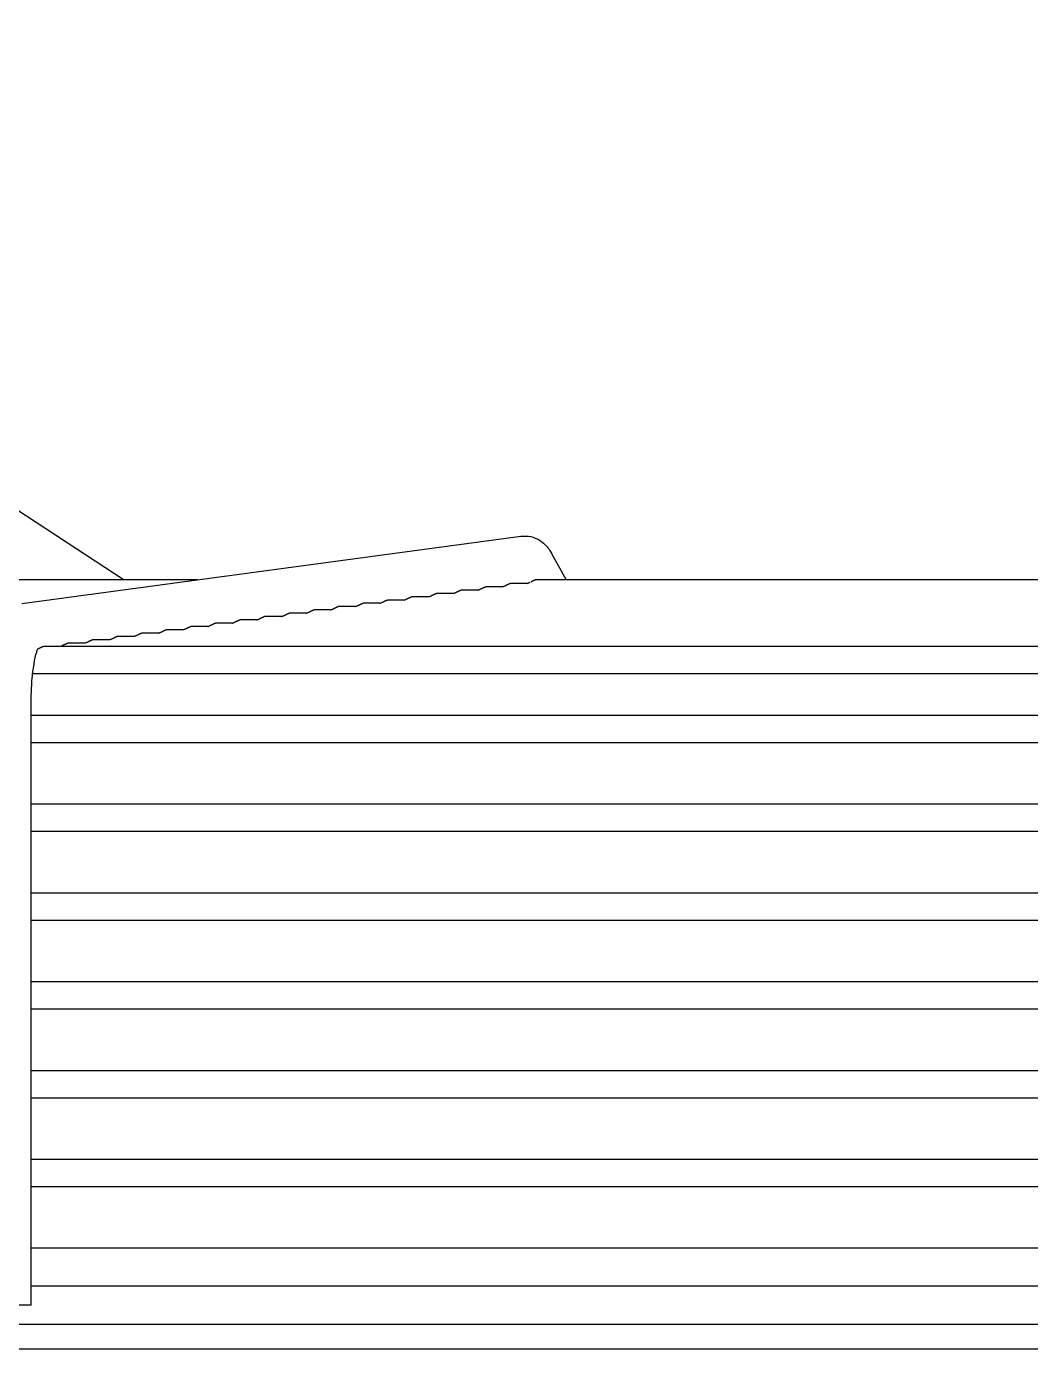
# Model space of a CAD drawing. Header units: millimetres. Extents: x 16200 to 32328, y 19251 to 29476.
# Drawn here: x 16592.23 to 16596.33, y 19603.98 to 19609.41 of the extents above; entities that cross this region are included whole.
import ezdxf

# ---------------------------------------------------------------- set-up
doc = ezdxf.new("R2010")
doc.units = ezdxf.units.MM
doc.header["$LTSCALE"] = 5
doc.layers.add('UNIT', color=6, linetype='Continuous')
doc.styles.add('SUBMITTAL', font='romans.shx', dxfattribs={"width": 0.75})
doc.dimstyles.new('SUBMITTAL', dxfattribs={"dimtxt": 0.09375, "dimasz": 0.09375, "dimexe": 0.03125, "dimexo": 0.0625, "dimgap": 0.0625, "dimtad": 0, "dimdec": 4, "dimzin": 4, "dimdsep": 46, "dimlunit": 4, "dimtxsty": 'SUBMITTAL', "dimcen": 0.09375, "dimclre": 6, "dimadec": 0, "dimazin": 0, "dimtfac": 1, "dimtdec": 0, "dimtofl": 0, "dimtmove": 0, "dimatfit": 3, "dimfxl": 0, "dimfrac": 2, "dimtolj": 1, "dimtzin": 4, "dimarcsym": 0})

msp = doc.modelspace()

# ---------------------------------------------------------------- linework, layer by layer
at = {"layer": 'UNIT'}
for p, q in [((16591.6944, 19607.7721), (16592.6313, 19607.1581)), ((16592.2146, 19607.0615), (16594.25, 19607.3361)), ((16594.3749, 19607.2662), (16594.4349, 19607.1581)), ((16592.9307, 19607.1581), (16591.4251, 19607.1581)), ((16598.3106, 19607.1581), (16594.3081, 19607.1581)), ((16593.9742, 19607.1029), (16593.9055, 19607.1029)), ((16594.0744, 19607.1164), (16594.0057, 19607.1164)), ((16594.1746, 19607.1299), (16594.106, 19607.1299)), ((16594.2746, 19607.1434), (16594.2062, 19607.1434)), ((16593.5735, 19607.0489), (16593.5046, 19607.0489)), ((16593.6737, 19607.0624), (16593.6048, 19607.0624)), ((16593.7739, 19607.0759), (16593.7051, 19607.0759)), ((16593.8741, 19607.0894), (16593.8053, 19607.0894)), ((16593.1728, 19606.9949), (16593.1037, 19606.9949)), ((16593.273, 19607.0084), (16593.2039, 19607.0084)), ((16593.3731, 19607.0219), (16593.3042, 19607.0219)), ((16593.4733, 19607.0354), (16593.4044, 19607.0354)), ((16592.772, 19606.9409), (16592.7028, 19606.9409)), ((16592.8722, 19606.9544), (16592.803, 19606.9544)), ((16592.9724, 19606.9679), (16592.9033, 19606.9679)), ((16593.0726, 19606.9814), (16593.0035, 19606.9814)), ((16600.3168, 19606.8869), (16592.3019, 19606.8869)), ((16592.4715, 19606.9004), (16592.4021, 19606.9004)), ((16592.5717, 19606.9139), (16592.5024, 19606.9139)), ((16592.6719, 19606.9274), (16592.6026, 19606.9274)), ((16592.2583, 19606.7767), (16600.3605, 19606.7767)), ((16592.2524, 19604.1995), (16592.2524, 19606.6689)), ((16600.3663, 19606.605), (16592.2524, 19606.605)), ((16592.2814, 19606.6064), (16592.2835, 19606.605)), ((16593.031, 19606.6064), (16593.031, 19606.605)), ((16592.2524, 19606.4948), (16600.3663, 19606.4948)), ((16600.3663, 19606.2428), (16592.2524, 19606.2428)), ((16592.2524, 19606.1326), (16600.3663, 19606.1326)), ((16600.3663, 19605.8806), (16592.2524, 19605.8806)), ((16592.2524, 19605.7704), (16600.3663, 19605.7704)), ((16600.3663, 19605.5184), (16592.2524, 19605.5184)), ((16592.2524, 19605.4081), (16600.3663, 19605.4081)), ((16600.3663, 19605.1562), (16592.2524, 19605.1562)), ((16592.2524, 19605.0459), (16600.3663, 19605.0459)), ((16600.3663, 19604.794), (16592.2524, 19604.794)), ((16592.2524, 19604.6837), (16600.3663, 19604.6837)), ((16600.3663, 19604.4318), (16592.2524, 19604.4318)), ((16592.2524, 19604.2782), (16600.3663, 19604.2782)), ((16592.2524, 19604.1995), (16592.0556, 19604.1995)), ((16591.6834, 19604.1227), (16600.9353, 19604.1227)), ((16579.4393, 19604.0223), (16613.1794, 19604.0223))]:
    msp.add_line(p, q, dxfattribs=at)
for start_param, end_param in [(0.23649, 0.259134), (1.752338, 1.774981)]:
    msp.add_ellipse((16594.593, 19606.6705), major_axis=(-0.0861, -0.0478), ratio=0.875426, start_param=start_param, end_param=end_param, dxfattribs=at)
for points, knots in [([(16594.25, 19607.3361), (16594.2633, 19607.3379), (16594.2774, 19607.3372), (16594.303, 19607.3314), (16594.3145, 19607.3265), (16594.3335, 19607.3152), (16594.3411, 19607.3089), (16594.3539, 19607.2964), (16594.359, 19607.2903), (16594.3678, 19607.2782), (16594.3715, 19607.2722), (16594.3748, 19607.2663), (16594.3749, 19607.2662), (16594.3749, 19607.2662)], [3.1066861, 3.1066861, 3.1066861, 3.1066861, 3.1999885, 3.1999885, 3.2942363, 3.2942363, 3.388484, 3.388484, 3.4827318, 3.4827318, 3.5769796, 3.5769796, 3.577925, 3.577925, 3.577925, 3.577925]), ([(16594.29, 19607.15), (16594.291, 19607.1504), (16594.2919, 19607.1509), (16594.2928, 19607.1514), (16594.2938, 19607.1518), (16594.2946, 19607.1523), (16594.2955, 19607.1527), (16594.2963, 19607.1531), (16594.2971, 19607.1535), (16594.2978, 19607.1539), (16594.2986, 19607.1543), (16594.2993, 19607.1546), (16594.3, 19607.155), (16594.3006, 19607.1553), (16594.3013, 19607.1556), (16594.3018, 19607.1559), (16594.3024, 19607.1562), (16594.303, 19607.1564), (16594.3035, 19607.1567), (16594.304, 19607.1569), (16594.3045, 19607.1571), (16594.305, 19607.1573), (16594.3054, 19607.1575), (16594.3058, 19607.1576), (16594.3062, 19607.1577), (16594.3066, 19607.1579), (16594.3069, 19607.1579), (16594.3072, 19607.158), (16594.3075, 19607.1581), (16594.3078, 19607.1581), (16594.308, 19607.1581), (16594.308, 19607.1581), (16594.3081, 19607.1581), (16594.3081, 19607.1581)], [0.2682927, 0.2682927, 0.2682927, 0.2682927, 0.2926829, 0.2926829, 0.2926829, 0.3170732, 0.3170732, 0.3170732, 0.3414634, 0.3414634, 0.3414634, 0.3658537, 0.3658537, 0.3658537, 0.3902439, 0.3902439, 0.3902439, 0.4146341, 0.4146341, 0.4146341, 0.4390244, 0.4390244, 0.4390244, 0.4634146, 0.4634146, 0.4634146, 0.4878049, 0.4878049, 0.4878049, 0.5121951, 0.5121951, 0.5121951, 0.5152045, 0.5152045, 0.5152045, 0.5152045]), ([(16593.8741, 19607.0894), (16593.8753, 19607.0898), (16593.8765, 19607.0903), (16593.8777, 19607.0907), (16593.8789, 19607.0912), (16593.8802, 19607.0917), (16593.8814, 19607.0922), (16593.8825, 19607.0927), (16593.8837, 19607.0932), (16593.8847, 19607.0937), (16593.8858, 19607.0942), (16593.8868, 19607.0947), (16593.8878, 19607.0952), (16593.8888, 19607.0956), (16593.8898, 19607.0961), (16593.8906, 19607.0965), (16593.8915, 19607.0969), (16593.8924, 19607.0974), (16593.8932, 19607.0978), (16593.894, 19607.0981), (16593.8948, 19607.0985), (16593.8955, 19607.0989), (16593.8962, 19607.0992), (16593.8969, 19607.0996), (16593.8976, 19607.0999), (16593.8982, 19607.1002), (16593.8989, 19607.1005), (16593.8994, 19607.1008), (16593.9, 19607.101), (16593.9006, 19607.1013), (16593.9011, 19607.1015), (16593.9016, 19607.1017), (16593.902, 19607.1019), (16593.9025, 19607.1021), (16593.9029, 19607.1022), (16593.9033, 19607.1024), (16593.9037, 19607.1025), (16593.904, 19607.1026), (16593.9044, 19607.1027), (16593.9046, 19607.1028), (16593.9049, 19607.1028), (16593.9052, 19607.1029), (16593.9054, 19607.1029), (16593.9054, 19607.1029), (16593.9055, 19607.1029), (16593.9055, 19607.1029)], [0.1730327, 0.1730327, 0.1730327, 0.1730327, 0.195122, 0.195122, 0.195122, 0.2195122, 0.2195122, 0.2195122, 0.2439024, 0.2439024, 0.2439024, 0.2682927, 0.2682927, 0.2682927, 0.2926829, 0.2926829, 0.2926829, 0.3170732, 0.3170732, 0.3170732, 0.3414634, 0.3414634, 0.3414634, 0.3658537, 0.3658537, 0.3658537, 0.3902439, 0.3902439, 0.3902439, 0.4146341, 0.4146341, 0.4146341, 0.4390244, 0.4390244, 0.4390244, 0.4634146, 0.4634146, 0.4634146, 0.4878049, 0.4878049, 0.4878049, 0.5121951, 0.5121951, 0.5121951, 0.5157186, 0.5157186, 0.5157186, 0.5157186]), ([(16593.9742, 19607.1029), (16593.9755, 19607.1033), (16593.9767, 19607.1038), (16593.9779, 19607.1042), (16593.9792, 19607.1048), (16593.9804, 19607.1053), (16593.9816, 19607.1058), (16593.9828, 19607.1063), (16593.9839, 19607.1068), (16593.985, 19607.1072), (16593.9861, 19607.1077), (16593.9871, 19607.1082), (16593.9881, 19607.1087), (16593.9891, 19607.1091), (16593.99, 19607.1096), (16593.9909, 19607.11), (16593.9918, 19607.1104), (16593.9926, 19607.1109), (16593.9934, 19607.1113), (16593.9942, 19607.1117), (16593.995, 19607.112), (16593.9957, 19607.1124), (16593.9965, 19607.1127), (16593.9972, 19607.1131), (16593.9978, 19607.1134), (16593.9985, 19607.1137), (16593.9991, 19607.114), (16593.9997, 19607.1143), (16594.0002, 19607.1145), (16594.0008, 19607.1148), (16594.0013, 19607.115), (16594.0018, 19607.1152), (16594.0023, 19607.1154), (16594.0027, 19607.1156), (16594.0031, 19607.1157), (16594.0035, 19607.1159), (16594.0039, 19607.116), (16594.0043, 19607.1161), (16594.0046, 19607.1162), (16594.0049, 19607.1163), (16594.0052, 19607.1163), (16594.0054, 19607.1164), (16594.0056, 19607.1164), (16594.0057, 19607.1164), (16594.0057, 19607.1164), (16594.0057, 19607.1164)], [0.17268, 0.17268, 0.17268, 0.17268, 0.195122, 0.195122, 0.195122, 0.2195122, 0.2195122, 0.2195122, 0.2439024, 0.2439024, 0.2439024, 0.2682927, 0.2682927, 0.2682927, 0.2926829, 0.2926829, 0.2926829, 0.3170732, 0.3170732, 0.3170732, 0.3414634, 0.3414634, 0.3414634, 0.3658537, 0.3658537, 0.3658537, 0.3902439, 0.3902439, 0.3902439, 0.4146341, 0.4146341, 0.4146341, 0.4390244, 0.4390244, 0.4390244, 0.4634146, 0.4634146, 0.4634146, 0.4878049, 0.4878049, 0.4878049, 0.5121951, 0.5121951, 0.5121951, 0.515732, 0.515732, 0.515732, 0.515732]), ([(16594.0744, 19607.1164), (16594.0757, 19607.1168), (16594.077, 19607.1173), (16594.0781, 19607.1178), (16594.0794, 19607.1183), (16594.0807, 19607.1188), (16594.0818, 19607.1193), (16594.083, 19607.1198), (16594.0841, 19607.1203), (16594.0852, 19607.1207), (16594.0863, 19607.1212), (16594.0873, 19607.1217), (16594.0883, 19607.1222), (16594.0893, 19607.1226), (16594.0902, 19607.1231), (16594.0911, 19607.1235), (16594.092, 19607.1239), (16594.0929, 19607.1244), (16594.0937, 19607.1248), (16594.0945, 19607.1252), (16594.0952, 19607.1255), (16594.096, 19607.1259), (16594.0967, 19607.1262), (16594.0974, 19607.1266), (16594.098, 19607.1269), (16594.0987, 19607.1272), (16594.0993, 19607.1275), (16594.0999, 19607.1278), (16594.1005, 19607.128), (16594.101, 19607.1283), (16594.1015, 19607.1285), (16594.102, 19607.1287), (16594.1025, 19607.1289), (16594.1029, 19607.1291), (16594.1034, 19607.1292), (16594.1038, 19607.1294), (16594.1041, 19607.1295), (16594.1045, 19607.1296), (16594.1048, 19607.1297), (16594.1051, 19607.1298), (16594.1054, 19607.1298), (16594.1056, 19607.1298), (16594.1059, 19607.1299), (16594.1059, 19607.1299), (16594.1059, 19607.1299), (16594.106, 19607.1299)], [0.1723275, 0.1723275, 0.1723275, 0.1723275, 0.195122, 0.195122, 0.195122, 0.2195122, 0.2195122, 0.2195122, 0.2439024, 0.2439024, 0.2439024, 0.2682927, 0.2682927, 0.2682927, 0.2926829, 0.2926829, 0.2926829, 0.3170732, 0.3170732, 0.3170732, 0.3414634, 0.3414634, 0.3414634, 0.3658537, 0.3658537, 0.3658537, 0.3902439, 0.3902439, 0.3902439, 0.4146341, 0.4146341, 0.4146341, 0.4390244, 0.4390244, 0.4390244, 0.4634146, 0.4634146, 0.4634146, 0.4878049, 0.4878049, 0.4878049, 0.5121951, 0.5121951, 0.5121951, 0.5157454, 0.5157454, 0.5157454, 0.5157454]), ([(16594.1746, 19607.1299), (16594.1759, 19607.1303), (16594.1772, 19607.1308), (16594.1784, 19607.1313), (16594.1797, 19607.1318), (16594.1809, 19607.1323), (16594.1821, 19607.1328), (16594.1832, 19607.1333), (16594.1844, 19607.1338), (16594.1854, 19607.1343), (16594.1865, 19607.1347), (16594.1876, 19607.1352), (16594.1885, 19607.1357), (16594.1895, 19607.1361), (16594.1905, 19607.1366), (16594.1913, 19607.137), (16594.1922, 19607.1374), (16594.1931, 19607.1379), (16594.1939, 19607.1383), (16594.1947, 19607.1387), (16594.1955, 19607.139), (16594.1962, 19607.1394), (16594.1969, 19607.1397), (16594.1976, 19607.1401), (16594.1983, 19607.1404), (16594.1989, 19607.1407), (16594.1995, 19607.141), (16594.2001, 19607.1413), (16594.2007, 19607.1415), (16594.2012, 19607.1418), (16594.2017, 19607.142), (16594.2022, 19607.1422), (16594.2027, 19607.1424), (16594.2031, 19607.1426), (16594.2036, 19607.1427), (16594.204, 19607.1429), (16594.2043, 19607.143), (16594.2047, 19607.1431), (16594.205, 19607.1432), (16594.2053, 19607.1432), (16594.2056, 19607.1433), (16594.2059, 19607.1433), (16594.2061, 19607.1434), (16594.2061, 19607.1434), (16594.2062, 19607.1434), (16594.2062, 19607.1434)], [0.1719755, 0.1719755, 0.1719755, 0.1719755, 0.195122, 0.195122, 0.195122, 0.2195122, 0.2195122, 0.2195122, 0.2439024, 0.2439024, 0.2439024, 0.2682927, 0.2682927, 0.2682927, 0.2926829, 0.2926829, 0.2926829, 0.3170732, 0.3170732, 0.3170732, 0.3414634, 0.3414634, 0.3414634, 0.3658537, 0.3658537, 0.3658537, 0.3902439, 0.3902439, 0.3902439, 0.4146341, 0.4146341, 0.4146341, 0.4390244, 0.4390244, 0.4390244, 0.4634146, 0.4634146, 0.4634146, 0.4878049, 0.4878049, 0.4878049, 0.5121951, 0.5121951, 0.5121951, 0.5157586, 0.5157586, 0.5157586, 0.5157586]), ([(16594.2746, 19607.1434), (16594.2749, 19607.1435), (16594.2752, 19607.1436), (16594.2755, 19607.1437), (16594.2769, 19607.1442), (16594.2782, 19607.1447), (16594.2796, 19607.1453), (16594.2809, 19607.1458), (16594.2821, 19607.1463), (16594.2833, 19607.1469), (16594.2845, 19607.1474), (16594.2857, 19607.1479), (16594.2868, 19607.1484)], [0.16559879, 0.16559879, 0.16559879, 0.16559879, 0.17073171, 0.17073171, 0.17073171, 0.19512195, 0.19512195, 0.19512195, 0.2195122, 0.2195122, 0.2195122, 0.24390244, 0.24390244, 0.24390244, 0.24390244]), ([(16593.4733, 19607.0354), (16593.4745, 19607.0358), (16593.4756, 19607.0362), (16593.4767, 19607.0367), (16593.478, 19607.0372), (16593.4792, 19607.0377), (16593.4804, 19607.0382), (16593.4816, 19607.0387), (16593.4827, 19607.0392), (16593.4838, 19607.0397), (16593.4849, 19607.0402), (16593.4859, 19607.0407), (16593.4869, 19607.0411), (16593.4879, 19607.0416), (16593.4888, 19607.042), (16593.4897, 19607.0425), (16593.4906, 19607.0429), (16593.4915, 19607.0433), (16593.4923, 19607.0437), (16593.4931, 19607.0441), (16593.4939, 19607.0445), (16593.4946, 19607.0449), (16593.4953, 19607.0452), (16593.496, 19607.0456), (16593.4967, 19607.0459), (16593.4973, 19607.0462), (16593.4979, 19607.0465), (16593.4985, 19607.0468), (16593.4991, 19607.047), (16593.4996, 19607.0473), (16593.5001, 19607.0475), (16593.5007, 19607.0477), (16593.5011, 19607.0479), (16593.5016, 19607.0481), (16593.502, 19607.0483), (16593.5024, 19607.0484), (16593.5028, 19607.0485), (16593.5031, 19607.0486), (16593.5035, 19607.0487), (16593.5037, 19607.0488), (16593.504, 19607.0488), (16593.5043, 19607.0489), (16593.5045, 19607.0489), (16593.5046, 19607.0489), (16593.5046, 19607.0489), (16593.5046, 19607.0489)], [0.1744428, 0.1744428, 0.1744428, 0.1744428, 0.195122, 0.195122, 0.195122, 0.2195122, 0.2195122, 0.2195122, 0.2439024, 0.2439024, 0.2439024, 0.2682927, 0.2682927, 0.2682927, 0.2926829, 0.2926829, 0.2926829, 0.3170732, 0.3170732, 0.3170732, 0.3414634, 0.3414634, 0.3414634, 0.3658537, 0.3658537, 0.3658537, 0.3902439, 0.3902439, 0.3902439, 0.4146341, 0.4146341, 0.4146341, 0.4390244, 0.4390244, 0.4390244, 0.4634146, 0.4634146, 0.4634146, 0.4878049, 0.4878049, 0.4878049, 0.5121951, 0.5121951, 0.5121951, 0.5156642, 0.5156642, 0.5156642, 0.5156642]), ([(16593.5735, 19607.0489), (16593.5747, 19607.0493), (16593.5758, 19607.0498), (16593.5769, 19607.0502), (16593.5782, 19607.0507), (16593.5795, 19607.0512), (16593.5806, 19607.0517), (16593.5818, 19607.0522), (16593.5829, 19607.0527), (16593.584, 19607.0532), (16593.5851, 19607.0537), (16593.5861, 19607.0542), (16593.5871, 19607.0546), (16593.5881, 19607.0551), (16593.5891, 19607.0555), (16593.59, 19607.056), (16593.5908, 19607.0564), (16593.5917, 19607.0568), (16593.5925, 19607.0572), (16593.5933, 19607.0576), (16593.5941, 19607.058), (16593.5948, 19607.0584), (16593.5956, 19607.0587), (16593.5962, 19607.0591), (16593.5969, 19607.0594), (16593.5976, 19607.0597), (16593.5982, 19607.06), (16593.5987, 19607.0603), (16593.5993, 19607.0605), (16593.5999, 19607.0608), (16593.6004, 19607.061), (16593.6009, 19607.0612), (16593.6014, 19607.0614), (16593.6018, 19607.0616), (16593.6022, 19607.0618), (16593.6026, 19607.0619), (16593.603, 19607.062), (16593.6034, 19607.0621), (16593.6037, 19607.0622), (16593.604, 19607.0623), (16593.6043, 19607.0623), (16593.6045, 19607.0624), (16593.6047, 19607.0624), (16593.6048, 19607.0624), (16593.6048, 19607.0624), (16593.6048, 19607.0624)], [0.1740907, 0.1740907, 0.1740907, 0.1740907, 0.195122, 0.195122, 0.195122, 0.2195122, 0.2195122, 0.2195122, 0.2439024, 0.2439024, 0.2439024, 0.2682927, 0.2682927, 0.2682927, 0.2926829, 0.2926829, 0.2926829, 0.3170732, 0.3170732, 0.3170732, 0.3414634, 0.3414634, 0.3414634, 0.3658537, 0.3658537, 0.3658537, 0.3902439, 0.3902439, 0.3902439, 0.4146341, 0.4146341, 0.4146341, 0.4390244, 0.4390244, 0.4390244, 0.4634146, 0.4634146, 0.4634146, 0.4878049, 0.4878049, 0.4878049, 0.5121951, 0.5121951, 0.5121951, 0.5156779, 0.5156779, 0.5156779, 0.5156779]), ([(16593.6737, 19607.0624), (16593.6749, 19607.0628), (16593.6761, 19607.0633), (16593.6772, 19607.0637), (16593.6785, 19607.0642), (16593.6797, 19607.0647), (16593.6809, 19607.0652), (16593.6821, 19607.0657), (16593.6832, 19607.0662), (16593.6843, 19607.0667), (16593.6853, 19607.0672), (16593.6864, 19607.0677), (16593.6874, 19607.0681), (16593.6883, 19607.0686), (16593.6893, 19607.0691), (16593.6902, 19607.0695), (16593.6911, 19607.0699), (16593.6919, 19607.0703), (16593.6927, 19607.0707), (16593.6936, 19607.0711), (16593.6943, 19607.0715), (16593.6951, 19607.0719), (16593.6958, 19607.0722), (16593.6965, 19607.0726), (16593.6971, 19607.0729), (16593.6978, 19607.0732), (16593.6984, 19607.0735), (16593.699, 19607.0738), (16593.6996, 19607.074), (16593.7001, 19607.0743), (16593.7006, 19607.0745), (16593.7011, 19607.0747), (16593.7016, 19607.0749), (16593.702, 19607.0751), (16593.7024, 19607.0752), (16593.7028, 19607.0754), (16593.7032, 19607.0755), (16593.7036, 19607.0756), (16593.7039, 19607.0757), (16593.7042, 19607.0758), (16593.7045, 19607.0758), (16593.7047, 19607.0759), (16593.705, 19607.0759), (16593.705, 19607.0759), (16593.705, 19607.0759), (16593.7051, 19607.0759)], [0.1737382, 0.1737382, 0.1737382, 0.1737382, 0.195122, 0.195122, 0.195122, 0.2195122, 0.2195122, 0.2195122, 0.2439024, 0.2439024, 0.2439024, 0.2682927, 0.2682927, 0.2682927, 0.2926829, 0.2926829, 0.2926829, 0.3170732, 0.3170732, 0.3170732, 0.3414634, 0.3414634, 0.3414634, 0.3658537, 0.3658537, 0.3658537, 0.3902439, 0.3902439, 0.3902439, 0.4146341, 0.4146341, 0.4146341, 0.4390244, 0.4390244, 0.4390244, 0.4634146, 0.4634146, 0.4634146, 0.4878049, 0.4878049, 0.4878049, 0.5121951, 0.5121951, 0.5121951, 0.5156915, 0.5156915, 0.5156915, 0.5156915]), ([(16593.7739, 19607.0759), (16593.7751, 19607.0763), (16593.7763, 19607.0768), (16593.7774, 19607.0772), (16593.7787, 19607.0777), (16593.7799, 19607.0782), (16593.7811, 19607.0787), (16593.7823, 19607.0792), (16593.7834, 19607.0797), (16593.7845, 19607.0802), (16593.7856, 19607.0807), (16593.7866, 19607.0812), (16593.7876, 19607.0816), (16593.7886, 19607.0821), (16593.7895, 19607.0826), (16593.7904, 19607.083), (16593.7913, 19607.0834), (16593.7922, 19607.0838), (16593.793, 19607.0842), (16593.7938, 19607.0846), (16593.7946, 19607.085), (16593.7953, 19607.0854), (16593.796, 19607.0857), (16593.7967, 19607.0861), (16593.7974, 19607.0864), (16593.798, 19607.0867), (16593.7986, 19607.087), (16593.7992, 19607.0873), (16593.7998, 19607.0875), (16593.8003, 19607.0878), (16593.8008, 19607.088), (16593.8013, 19607.0882), (16593.8018, 19607.0884), (16593.8022, 19607.0886), (16593.8027, 19607.0887), (16593.8031, 19607.0889), (16593.8034, 19607.089), (16593.8038, 19607.0891), (16593.8041, 19607.0892), (16593.8044, 19607.0893), (16593.8047, 19607.0893), (16593.805, 19607.0894), (16593.8052, 19607.0894), (16593.8052, 19607.0894), (16593.8053, 19607.0894), (16593.8053, 19607.0894)], [0.1733855, 0.1733855, 0.1733855, 0.1733855, 0.195122, 0.195122, 0.195122, 0.2195122, 0.2195122, 0.2195122, 0.2439024, 0.2439024, 0.2439024, 0.2682927, 0.2682927, 0.2682927, 0.2926829, 0.2926829, 0.2926829, 0.3170732, 0.3170732, 0.3170732, 0.3414634, 0.3414634, 0.3414634, 0.3658537, 0.3658537, 0.3658537, 0.3902439, 0.3902439, 0.3902439, 0.4146341, 0.4146341, 0.4146341, 0.4390244, 0.4390244, 0.4390244, 0.4634146, 0.4634146, 0.4634146, 0.4878049, 0.4878049, 0.4878049, 0.5121951, 0.5121951, 0.5121951, 0.5157051, 0.5157051, 0.5157051, 0.5157051]), ([(16593.0726, 19606.9814), (16593.0737, 19606.9818), (16593.0747, 19606.9822), (16593.0757, 19606.9826), (16593.077, 19606.9831), (16593.0783, 19606.9836), (16593.0794, 19606.9841), (16593.0806, 19606.9847), (16593.0818, 19606.9852), (16593.0828, 19606.9856), (16593.0839, 19606.9861), (16593.085, 19606.9866), (16593.086, 19606.9871), (16593.0869, 19606.9876), (16593.0879, 19606.988), (16593.0888, 19606.9885), (16593.0897, 19606.9889), (16593.0905, 19606.9893), (16593.0914, 19606.9897), (16593.0922, 19606.9901), (16593.0929, 19606.9905), (16593.0937, 19606.9909), (16593.0944, 19606.9912), (16593.0951, 19606.9916), (16593.0958, 19606.9919), (16593.0964, 19606.9922), (16593.097, 19606.9925), (16593.0976, 19606.9928), (16593.0982, 19606.993), (16593.0987, 19606.9933), (16593.0992, 19606.9935), (16593.0997, 19606.9937), (16593.1002, 19606.9939), (16593.1007, 19606.9941), (16593.1011, 19606.9943), (16593.1015, 19606.9944), (16593.1019, 19606.9945), (16593.1022, 19606.9946), (16593.1026, 19606.9947), (16593.1028, 19606.9948), (16593.1031, 19606.9949), (16593.1034, 19606.9949), (16593.1036, 19606.9949), (16593.1037, 19606.9949), (16593.1037, 19606.9949), (16593.1037, 19606.9949)], [0.1758462, 0.1758462, 0.1758462, 0.1758462, 0.195122, 0.195122, 0.195122, 0.2195122, 0.2195122, 0.2195122, 0.2439024, 0.2439024, 0.2439024, 0.2682927, 0.2682927, 0.2682927, 0.2926829, 0.2926829, 0.2926829, 0.3170732, 0.3170732, 0.3170732, 0.3414634, 0.3414634, 0.3414634, 0.3658537, 0.3658537, 0.3658537, 0.3902439, 0.3902439, 0.3902439, 0.4146341, 0.4146341, 0.4146341, 0.4390244, 0.4390244, 0.4390244, 0.4634146, 0.4634146, 0.4634146, 0.4878049, 0.4878049, 0.4878049, 0.5121951, 0.5121951, 0.5121951, 0.5156093, 0.5156093, 0.5156093, 0.5156093]), ([(16593.1728, 19606.9949), (16593.1739, 19606.9953), (16593.1749, 19606.9957), (16593.176, 19606.9961), (16593.1773, 19606.9966), (16593.1785, 19606.9972), (16593.1797, 19606.9977), (16593.1809, 19606.9982), (16593.182, 19606.9987), (16593.1831, 19606.9992), (16593.1842, 19606.9996), (16593.1852, 19607.0001), (16593.1862, 19607.0006), (16593.1872, 19607.0011), (16593.1881, 19607.0015), (16593.189, 19607.002), (16593.1899, 19607.0024), (16593.1908, 19607.0028), (16593.1916, 19607.0032), (16593.1924, 19607.0036), (16593.1932, 19607.004), (16593.1939, 19607.0044), (16593.1946, 19607.0047), (16593.1953, 19607.0051), (16593.196, 19607.0054), (16593.1966, 19607.0057), (16593.1973, 19607.006), (16593.1978, 19607.0063), (16593.1984, 19607.0065), (16593.199, 19607.0068), (16593.1995, 19607.007), (16593.2, 19607.0072), (16593.2004, 19607.0074), (16593.2009, 19607.0076), (16593.2013, 19607.0078), (16593.2017, 19607.0079), (16593.2021, 19607.008), (16593.2025, 19607.0081), (16593.2028, 19607.0082), (16593.2031, 19607.0083), (16593.2034, 19607.0084), (16593.2036, 19607.0084), (16593.2038, 19607.0084), (16593.2039, 19607.0084), (16593.2039, 19607.0084), (16593.2039, 19607.0084)], [0.1754963, 0.1754963, 0.1754963, 0.1754963, 0.195122, 0.195122, 0.195122, 0.2195122, 0.2195122, 0.2195122, 0.2439024, 0.2439024, 0.2439024, 0.2682927, 0.2682927, 0.2682927, 0.2926829, 0.2926829, 0.2926829, 0.3170732, 0.3170732, 0.3170732, 0.3414634, 0.3414634, 0.3414634, 0.3658537, 0.3658537, 0.3658537, 0.3902439, 0.3902439, 0.3902439, 0.4146341, 0.4146341, 0.4146341, 0.4390244, 0.4390244, 0.4390244, 0.4634146, 0.4634146, 0.4634146, 0.4878049, 0.4878049, 0.4878049, 0.5121951, 0.5121951, 0.5121951, 0.5156231, 0.5156231, 0.5156231, 0.5156231]), ([(16593.273, 19607.0084), (16593.2741, 19607.0088), (16593.2752, 19607.0092), (16593.2762, 19607.0096), (16593.2775, 19607.0102), (16593.2787, 19607.0107), (16593.2799, 19607.0112), (16593.2811, 19607.0117), (16593.2822, 19607.0122), (16593.2833, 19607.0127), (16593.2844, 19607.0132), (16593.2854, 19607.0136), (16593.2864, 19607.0141), (16593.2874, 19607.0146), (16593.2884, 19607.015), (16593.2892, 19607.0155), (16593.2901, 19607.0159), (16593.291, 19607.0163), (16593.2918, 19607.0167), (16593.2926, 19607.0171), (16593.2934, 19607.0175), (16593.2941, 19607.0179), (16593.2949, 19607.0182), (16593.2956, 19607.0186), (16593.2962, 19607.0189), (16593.2969, 19607.0192), (16593.2975, 19607.0195), (16593.2981, 19607.0198), (16593.2986, 19607.02), (16593.2992, 19607.0203), (16593.2997, 19607.0205), (16593.3002, 19607.0207), (16593.3007, 19607.0209), (16593.3011, 19607.0211), (16593.3015, 19607.0213), (16593.3019, 19607.0214), (16593.3023, 19607.0215), (16593.3027, 19607.0216), (16593.303, 19607.0217), (16593.3033, 19607.0218), (16593.3036, 19607.0218), (16593.3039, 19607.0219), (16593.3041, 19607.0219), (16593.3041, 19607.0219), (16593.3041, 19607.0219), (16593.3042, 19607.0219)], [0.1751457, 0.1751457, 0.1751457, 0.1751457, 0.195122, 0.195122, 0.195122, 0.2195122, 0.2195122, 0.2195122, 0.2439024, 0.2439024, 0.2439024, 0.2682927, 0.2682927, 0.2682927, 0.2926829, 0.2926829, 0.2926829, 0.3170732, 0.3170732, 0.3170732, 0.3414634, 0.3414634, 0.3414634, 0.3658537, 0.3658537, 0.3658537, 0.3902439, 0.3902439, 0.3902439, 0.4146341, 0.4146341, 0.4146341, 0.4390244, 0.4390244, 0.4390244, 0.4634146, 0.4634146, 0.4634146, 0.4878049, 0.4878049, 0.4878049, 0.5121951, 0.5121951, 0.5121951, 0.5156368, 0.5156368, 0.5156368, 0.5156368]), ([(16593.3731, 19607.0219), (16593.3743, 19607.0223), (16593.3754, 19607.0227), (16593.3765, 19607.0232), (16593.3777, 19607.0237), (16593.379, 19607.0242), (16593.3802, 19607.0247), (16593.3813, 19607.0252), (16593.3825, 19607.0257), (16593.3836, 19607.0262), (16593.3846, 19607.0267), (16593.3857, 19607.0271), (16593.3867, 19607.0276), (16593.3876, 19607.0281), (16593.3886, 19607.0285), (16593.3895, 19607.029), (16593.3904, 19607.0294), (16593.3912, 19607.0298), (16593.392, 19607.0302), (16593.3929, 19607.0306), (16593.3936, 19607.031), (16593.3944, 19607.0314), (16593.3951, 19607.0317), (16593.3958, 19607.0321), (16593.3964, 19607.0324), (16593.3971, 19607.0327), (16593.3977, 19607.033), (16593.3983, 19607.0333), (16593.3989, 19607.0335), (16593.3994, 19607.0338), (16593.3999, 19607.034), (16593.4004, 19607.0342), (16593.4009, 19607.0344), (16593.4013, 19607.0346), (16593.4018, 19607.0348), (16593.4022, 19607.0349), (16593.4025, 19607.035), (16593.4029, 19607.0351), (16593.4032, 19607.0352), (16593.4035, 19607.0353), (16593.4038, 19607.0353), (16593.4041, 19607.0354), (16593.4043, 19607.0354), (16593.4043, 19607.0354), (16593.4044, 19607.0354), (16593.4044, 19607.0354)], [0.1747945, 0.1747945, 0.1747945, 0.1747945, 0.195122, 0.195122, 0.195122, 0.2195122, 0.2195122, 0.2195122, 0.2439024, 0.2439024, 0.2439024, 0.2682927, 0.2682927, 0.2682927, 0.2926829, 0.2926829, 0.2926829, 0.3170732, 0.3170732, 0.3170732, 0.3414634, 0.3414634, 0.3414634, 0.3658537, 0.3658537, 0.3658537, 0.3902439, 0.3902439, 0.3902439, 0.4146341, 0.4146341, 0.4146341, 0.4390244, 0.4390244, 0.4390244, 0.4634146, 0.4634146, 0.4634146, 0.4878049, 0.4878049, 0.4878049, 0.5121951, 0.5121951, 0.5121951, 0.5156505, 0.5156505, 0.5156505, 0.5156505]), ([(16592.6719, 19606.9274), (16592.6729, 19606.9278), (16592.6738, 19606.9282), (16592.6748, 19606.9286), (16592.6761, 19606.9291), (16592.6773, 19606.9296), (16592.6785, 19606.9301), (16592.6797, 19606.9306), (16592.6808, 19606.9311), (16592.6819, 19606.9316), (16592.683, 19606.9321), (16592.684, 19606.9326), (16592.685, 19606.9331), (16592.686, 19606.9335), (16592.6869, 19606.934), (16592.6878, 19606.9344), (16592.6887, 19606.9349), (16592.6896, 19606.9353), (16592.6904, 19606.9357), (16592.6912, 19606.9361), (16592.692, 19606.9365), (16592.6927, 19606.9369), (16592.6935, 19606.9372), (16592.6942, 19606.9376), (16592.6948, 19606.9379), (16592.6955, 19606.9382), (16592.6961, 19606.9385), (16592.6967, 19606.9388), (16592.6973, 19606.9391), (16592.6978, 19606.9393), (16592.6983, 19606.9395), (16592.6988, 19606.9397), (16592.6993, 19606.9399), (16592.6997, 19606.9401), (16592.7002, 19606.9403), (16592.7006, 19606.9404), (16592.701, 19606.9405), (16592.7013, 19606.9407), (16592.7017, 19606.9407), (16592.702, 19606.9408), (16592.7022, 19606.9409), (16592.7025, 19606.9409), (16592.7027, 19606.9409), (16592.7028, 19606.9409), (16592.7028, 19606.9409), (16592.7028, 19606.9409)], [0.1772384, 0.1772384, 0.1772384, 0.1772384, 0.195122, 0.195122, 0.195122, 0.2195122, 0.2195122, 0.2195122, 0.2439024, 0.2439024, 0.2439024, 0.2682927, 0.2682927, 0.2682927, 0.2926829, 0.2926829, 0.2926829, 0.3170732, 0.3170732, 0.3170732, 0.3414634, 0.3414634, 0.3414634, 0.3658537, 0.3658537, 0.3658537, 0.3902439, 0.3902439, 0.3902439, 0.4146341, 0.4146341, 0.4146341, 0.4390244, 0.4390244, 0.4390244, 0.4634146, 0.4634146, 0.4634146, 0.4878049, 0.4878049, 0.4878049, 0.5121951, 0.5121951, 0.5121951, 0.5155542, 0.5155542, 0.5155542, 0.5155542]), ([(16592.772, 19606.9409), (16592.7731, 19606.9413), (16592.7741, 19606.9417), (16592.775, 19606.9421), (16592.7763, 19606.9426), (16592.7775, 19606.9431), (16592.7787, 19606.9436), (16592.7799, 19606.9441), (16592.781, 19606.9446), (16592.7821, 19606.9451), (16592.7832, 19606.9456), (16592.7843, 19606.9461), (16592.7852, 19606.9466), (16592.7862, 19606.947), (16592.7872, 19606.9475), (16592.7881, 19606.9479), (16592.789, 19606.9484), (16592.7898, 19606.9488), (16592.7907, 19606.9492), (16592.7915, 19606.9496), (16592.7922, 19606.95), (16592.793, 19606.9504), (16592.7937, 19606.9507), (16592.7944, 19606.9511), (16592.7951, 19606.9514), (16592.7957, 19606.9517), (16592.7963, 19606.952), (16592.7969, 19606.9523), (16592.7975, 19606.9526), (16592.798, 19606.9528), (16592.7986, 19606.953), (16592.7991, 19606.9532), (16592.7995, 19606.9534), (16592.8, 19606.9536), (16592.8004, 19606.9538), (16592.8008, 19606.9539), (16592.8012, 19606.954), (16592.8016, 19606.9542), (16592.8019, 19606.9542), (16592.8022, 19606.9543), (16592.8025, 19606.9544), (16592.8027, 19606.9544), (16592.803, 19606.9544), (16592.803, 19606.9544), (16592.803, 19606.9544), (16592.803, 19606.9544)], [0.1768915, 0.1768915, 0.1768915, 0.1768915, 0.195122, 0.195122, 0.195122, 0.2195122, 0.2195122, 0.2195122, 0.2439024, 0.2439024, 0.2439024, 0.2682927, 0.2682927, 0.2682927, 0.2926829, 0.2926829, 0.2926829, 0.3170732, 0.3170732, 0.3170732, 0.3414634, 0.3414634, 0.3414634, 0.3658537, 0.3658537, 0.3658537, 0.3902439, 0.3902439, 0.3902439, 0.4146341, 0.4146341, 0.4146341, 0.4390244, 0.4390244, 0.4390244, 0.4634146, 0.4634146, 0.4634146, 0.4878049, 0.4878049, 0.4878049, 0.5121951, 0.5121951, 0.5121951, 0.515568, 0.515568, 0.515568, 0.515568]), ([(16592.8722, 19606.9544), (16592.8733, 19606.9548), (16592.8743, 19606.9552), (16592.8753, 19606.9556), (16592.8765, 19606.9561), (16592.8778, 19606.9566), (16592.879, 19606.9571), (16592.8802, 19606.9576), (16592.8813, 19606.9581), (16592.8824, 19606.9586), (16592.8835, 19606.9591), (16592.8845, 19606.9596), (16592.8855, 19606.9601), (16592.8865, 19606.9605), (16592.8874, 19606.961), (16592.8883, 19606.9614), (16592.8892, 19606.9619), (16592.8901, 19606.9623), (16592.8909, 19606.9627), (16592.8917, 19606.9631), (16592.8925, 19606.9635), (16592.8932, 19606.9639), (16592.8939, 19606.9642), (16592.8946, 19606.9646), (16592.8953, 19606.9649), (16592.8959, 19606.9652), (16592.8966, 19606.9655), (16592.8971, 19606.9658), (16592.8977, 19606.966), (16592.8983, 19606.9663), (16592.8988, 19606.9665), (16592.8993, 19606.9667), (16592.8998, 19606.9669), (16592.9002, 19606.9671), (16592.9006, 19606.9673), (16592.901, 19606.9674), (16592.9014, 19606.9675), (16592.9018, 19606.9677), (16592.9021, 19606.9677), (16592.9024, 19606.9678), (16592.9027, 19606.9679), (16592.903, 19606.9679), (16592.9032, 19606.9679), (16592.9032, 19606.9679), (16592.9032, 19606.9679), (16592.9033, 19606.9679)], [0.1765439, 0.1765439, 0.1765439, 0.1765439, 0.195122, 0.195122, 0.195122, 0.2195122, 0.2195122, 0.2195122, 0.2439024, 0.2439024, 0.2439024, 0.2682927, 0.2682927, 0.2682927, 0.2926829, 0.2926829, 0.2926829, 0.3170732, 0.3170732, 0.3170732, 0.3414634, 0.3414634, 0.3414634, 0.3658537, 0.3658537, 0.3658537, 0.3902439, 0.3902439, 0.3902439, 0.4146341, 0.4146341, 0.4146341, 0.4390244, 0.4390244, 0.4390244, 0.4634146, 0.4634146, 0.4634146, 0.4878049, 0.4878049, 0.4878049, 0.5121951, 0.5121951, 0.5121951, 0.5155818, 0.5155818, 0.5155818, 0.5155818]), ([(16592.9724, 19606.9679), (16592.9735, 19606.9683), (16592.9745, 19606.9687), (16592.9755, 19606.9691), (16592.9768, 19606.9696), (16592.978, 19606.9701), (16592.9792, 19606.9706), (16592.9804, 19606.9711), (16592.9815, 19606.9716), (16592.9826, 19606.9721), (16592.9837, 19606.9726), (16592.9847, 19606.9731), (16592.9857, 19606.9736), (16592.9867, 19606.9741), (16592.9877, 19606.9745), (16592.9885, 19606.975), (16592.9894, 19606.9754), (16592.9903, 19606.9758), (16592.9911, 19606.9762), (16592.9919, 19606.9766), (16592.9927, 19606.977), (16592.9934, 19606.9774), (16592.9942, 19606.9777), (16592.9949, 19606.9781), (16592.9955, 19606.9784), (16592.9962, 19606.9787), (16592.9968, 19606.979), (16592.9974, 19606.9793), (16592.998, 19606.9795), (16592.9985, 19606.9798), (16592.999, 19606.98), (16592.9995, 19606.9802), (16593, 19606.9804), (16593.0004, 19606.9806), (16593.0009, 19606.9808), (16593.0013, 19606.9809), (16593.0016, 19606.981), (16593.002, 19606.9811), (16593.0023, 19606.9812), (16593.0026, 19606.9813), (16593.0029, 19606.9814), (16593.0032, 19606.9814), (16593.0034, 19606.9814), (16593.0034, 19606.9814), (16593.0035, 19606.9814), (16593.0035, 19606.9814)], [0.1761954, 0.1761954, 0.1761954, 0.1761954, 0.195122, 0.195122, 0.195122, 0.2195122, 0.2195122, 0.2195122, 0.2439024, 0.2439024, 0.2439024, 0.2682927, 0.2682927, 0.2682927, 0.2926829, 0.2926829, 0.2926829, 0.3170732, 0.3170732, 0.3170732, 0.3414634, 0.3414634, 0.3414634, 0.3658537, 0.3658537, 0.3658537, 0.3902439, 0.3902439, 0.3902439, 0.4146341, 0.4146341, 0.4146341, 0.4390244, 0.4390244, 0.4390244, 0.4634146, 0.4634146, 0.4634146, 0.4878049, 0.4878049, 0.4878049, 0.5121951, 0.5121951, 0.5121951, 0.5155955, 0.5155955, 0.5155955, 0.5155955]), ([(16592.2789, 19606.8766), (16592.2796, 19606.877), (16592.2803, 19606.8773), (16592.2809, 19606.8776), (16592.282, 19606.8781), (16592.2831, 19606.8786), (16592.2841, 19606.879), (16592.2851, 19606.8795), (16592.286, 19606.88), (16592.2869, 19606.8804), (16592.2878, 19606.8809), (16592.2887, 19606.8813), (16592.2895, 19606.8817), (16592.2903, 19606.8821), (16592.2911, 19606.8825), (16592.2918, 19606.8829), (16592.2926, 19606.8832), (16592.2933, 19606.8836), (16592.2939, 19606.8839), (16592.2946, 19606.8842), (16592.2952, 19606.8845), (16592.2958, 19606.8848), (16592.2964, 19606.8851), (16592.2969, 19606.8853), (16592.2974, 19606.8855), (16592.2979, 19606.8858), (16592.2984, 19606.886), (16592.2988, 19606.8861), (16592.2993, 19606.8863), (16592.2997, 19606.8864), (16592.3001, 19606.8866), (16592.3004, 19606.8867), (16592.3008, 19606.8868), (16592.3011, 19606.8868), (16592.3013, 19606.8869), (16592.3016, 19606.8869), (16592.3018, 19606.8869), (16592.3019, 19606.8869), (16592.3019, 19606.8869), (16592.3019, 19606.8869)], [0.2291588, 0.2291588, 0.2291588, 0.2291588, 0.2439024, 0.2439024, 0.2439024, 0.2682927, 0.2682927, 0.2682927, 0.2926829, 0.2926829, 0.2926829, 0.3170732, 0.3170732, 0.3170732, 0.3414634, 0.3414634, 0.3414634, 0.3658537, 0.3658537, 0.3658537, 0.3902439, 0.3902439, 0.3902439, 0.4146341, 0.4146341, 0.4146341, 0.4390244, 0.4390244, 0.4390244, 0.4634146, 0.4634146, 0.4634146, 0.4878049, 0.4878049, 0.4878049, 0.5121951, 0.5121951, 0.5121951, 0.5154991, 0.5154991, 0.5154991, 0.5154991]), ([(16592.3713, 19606.8869), (16592.3722, 19606.8873), (16592.3732, 19606.8876), (16592.374, 19606.888), (16592.3753, 19606.8885), (16592.3766, 19606.889), (16592.3778, 19606.8896), (16592.379, 19606.8901), (16592.3801, 19606.8906), (16592.3812, 19606.8911), (16592.3823, 19606.8916), (16592.3833, 19606.8921), (16592.3843, 19606.8925), (16592.3853, 19606.893), (16592.3862, 19606.8935), (16592.3871, 19606.8939), (16592.388, 19606.8944), (16592.3889, 19606.8948), (16592.3897, 19606.8952), (16592.3905, 19606.8956), (16592.3913, 19606.896), (16592.3921, 19606.8964), (16592.3928, 19606.8967), (16592.3935, 19606.8971), (16592.3941, 19606.8974), (16592.3948, 19606.8977), (16592.3954, 19606.898), (16592.396, 19606.8983), (16592.3966, 19606.8986), (16592.3971, 19606.8988), (16592.3976, 19606.899), (16592.3982, 19606.8993), (16592.3986, 19606.8995), (16592.3991, 19606.8996), (16592.3995, 19606.8998), (16592.3999, 19606.8999), (16592.4003, 19606.9001), (16592.4006, 19606.9002), (16592.401, 19606.9003), (16592.4013, 19606.9003), (16592.4016, 19606.9004), (16592.4018, 19606.9004), (16592.4021, 19606.9004), (16592.4021, 19606.9004), (16592.4021, 19606.9004), (16592.4021, 19606.9004)], [0.1782737, 0.1782737, 0.1782737, 0.1782737, 0.195122, 0.195122, 0.195122, 0.2195122, 0.2195122, 0.2195122, 0.2439024, 0.2439024, 0.2439024, 0.2682927, 0.2682927, 0.2682927, 0.2926829, 0.2926829, 0.2926829, 0.3170732, 0.3170732, 0.3170732, 0.3414634, 0.3414634, 0.3414634, 0.3658537, 0.3658537, 0.3658537, 0.3902439, 0.3902439, 0.3902439, 0.4146341, 0.4146341, 0.4146341, 0.4390244, 0.4390244, 0.4390244, 0.4634146, 0.4634146, 0.4634146, 0.4878049, 0.4878049, 0.4878049, 0.5121951, 0.5121951, 0.5121951, 0.5155129, 0.5155129, 0.5155129, 0.5155129]), ([(16592.4715, 19606.9004), (16592.4724, 19606.9008), (16592.4734, 19606.9012), (16592.4743, 19606.9015), (16592.4756, 19606.902), (16592.4768, 19606.9026), (16592.478, 19606.9031), (16592.4792, 19606.9036), (16592.4803, 19606.9041), (16592.4814, 19606.9046), (16592.4825, 19606.9051), (16592.4836, 19606.9056), (16592.4845, 19606.906), (16592.4855, 19606.9065), (16592.4865, 19606.907), (16592.4874, 19606.9074), (16592.4883, 19606.9079), (16592.4891, 19606.9083), (16592.49, 19606.9087), (16592.4908, 19606.9091), (16592.4915, 19606.9095), (16592.4923, 19606.9099), (16592.493, 19606.9102), (16592.4937, 19606.9106), (16592.4944, 19606.9109), (16592.495, 19606.9112), (16592.4956, 19606.9115), (16592.4962, 19606.9118), (16592.4968, 19606.9121), (16592.4974, 19606.9123), (16592.4979, 19606.9125), (16592.4984, 19606.9128), (16592.4989, 19606.9129), (16592.4993, 19606.9131), (16592.4997, 19606.9133), (16592.5001, 19606.9134), (16592.5005, 19606.9136), (16592.5009, 19606.9137), (16592.5012, 19606.9138), (16592.5015, 19606.9138), (16592.5018, 19606.9139), (16592.5021, 19606.9139), (16592.5023, 19606.9139), (16592.5023, 19606.9139), (16592.5023, 19606.9139), (16592.5024, 19606.9139)], [0.1779295, 0.1779295, 0.1779295, 0.1779295, 0.195122, 0.195122, 0.195122, 0.2195122, 0.2195122, 0.2195122, 0.2439024, 0.2439024, 0.2439024, 0.2682927, 0.2682927, 0.2682927, 0.2926829, 0.2926829, 0.2926829, 0.3170732, 0.3170732, 0.3170732, 0.3414634, 0.3414634, 0.3414634, 0.3658537, 0.3658537, 0.3658537, 0.3902439, 0.3902439, 0.3902439, 0.4146341, 0.4146341, 0.4146341, 0.4390244, 0.4390244, 0.4390244, 0.4634146, 0.4634146, 0.4634146, 0.4878049, 0.4878049, 0.4878049, 0.5121951, 0.5121951, 0.5121951, 0.5155267, 0.5155267, 0.5155267, 0.5155267]), ([(16592.5717, 19606.9139), (16592.5726, 19606.9143), (16592.5736, 19606.9147), (16592.5745, 19606.915), (16592.5758, 19606.9156), (16592.5771, 19606.9161), (16592.5783, 19606.9166), (16592.5794, 19606.9171), (16592.5806, 19606.9176), (16592.5817, 19606.9181), (16592.5827, 19606.9186), (16592.5838, 19606.9191), (16592.5848, 19606.9196), (16592.5858, 19606.92), (16592.5867, 19606.9205), (16592.5876, 19606.9209), (16592.5885, 19606.9214), (16592.5894, 19606.9218), (16592.5902, 19606.9222), (16592.591, 19606.9226), (16592.5918, 19606.923), (16592.5925, 19606.9234), (16592.5932, 19606.9237), (16592.5939, 19606.9241), (16592.5946, 19606.9244), (16592.5953, 19606.9247), (16592.5959, 19606.925), (16592.5965, 19606.9253), (16592.597, 19606.9256), (16592.5976, 19606.9258), (16592.5981, 19606.926), (16592.5986, 19606.9262), (16592.5991, 19606.9264), (16592.5995, 19606.9266), (16592.6, 19606.9268), (16592.6004, 19606.9269), (16592.6007, 19606.927), (16592.6011, 19606.9272), (16592.6014, 19606.9273), (16592.6017, 19606.9273), (16592.602, 19606.9274), (16592.6023, 19606.9274), (16592.6025, 19606.9274), (16592.6025, 19606.9274), (16592.6026, 19606.9274), (16592.6026, 19606.9274)], [0.1775844, 0.1775844, 0.1775844, 0.1775844, 0.195122, 0.195122, 0.195122, 0.2195122, 0.2195122, 0.2195122, 0.2439024, 0.2439024, 0.2439024, 0.2682927, 0.2682927, 0.2682927, 0.2926829, 0.2926829, 0.2926829, 0.3170732, 0.3170732, 0.3170732, 0.3414634, 0.3414634, 0.3414634, 0.3658537, 0.3658537, 0.3658537, 0.3902439, 0.3902439, 0.3902439, 0.4146341, 0.4146341, 0.4146341, 0.4390244, 0.4390244, 0.4390244, 0.4634146, 0.4634146, 0.4634146, 0.4878049, 0.4878049, 0.4878049, 0.5121951, 0.5121951, 0.5121951, 0.5155404, 0.5155404, 0.5155404, 0.5155404]), ([(16592.2524, 19606.6689), (16592.2524, 19606.6953), (16592.2534, 19606.7217), (16592.2573, 19606.7713), (16592.2602, 19606.7945), (16592.2669, 19606.8339), (16592.2707, 19606.8505), (16592.276, 19606.8684), (16592.2775, 19606.8729), (16592.2789, 19606.8767)], [1.5707963, 1.5707963, 1.5707963, 1.5707963, 1.8648194, 1.8648194, 2.1537199, 2.1537199, 2.4236626, 2.4236626, 2.5311599, 2.5311599, 2.5311599, 2.5311599])]:
    msp.add_open_spline(points, degree=3, knots=knots, dxfattribs=at)

# ---------------------------------------------------------------- leaders
msp.add_leader([(16525.2386, 19600.7667), (16531.9711, 19614.846), (16608.4416, 19614.846)], dimstyle='SUBMITTAL', override={"dimscale": 36, "dimarcsym": 1}, dxfattribs=at)

doc.saveas('drawing.dxf')
